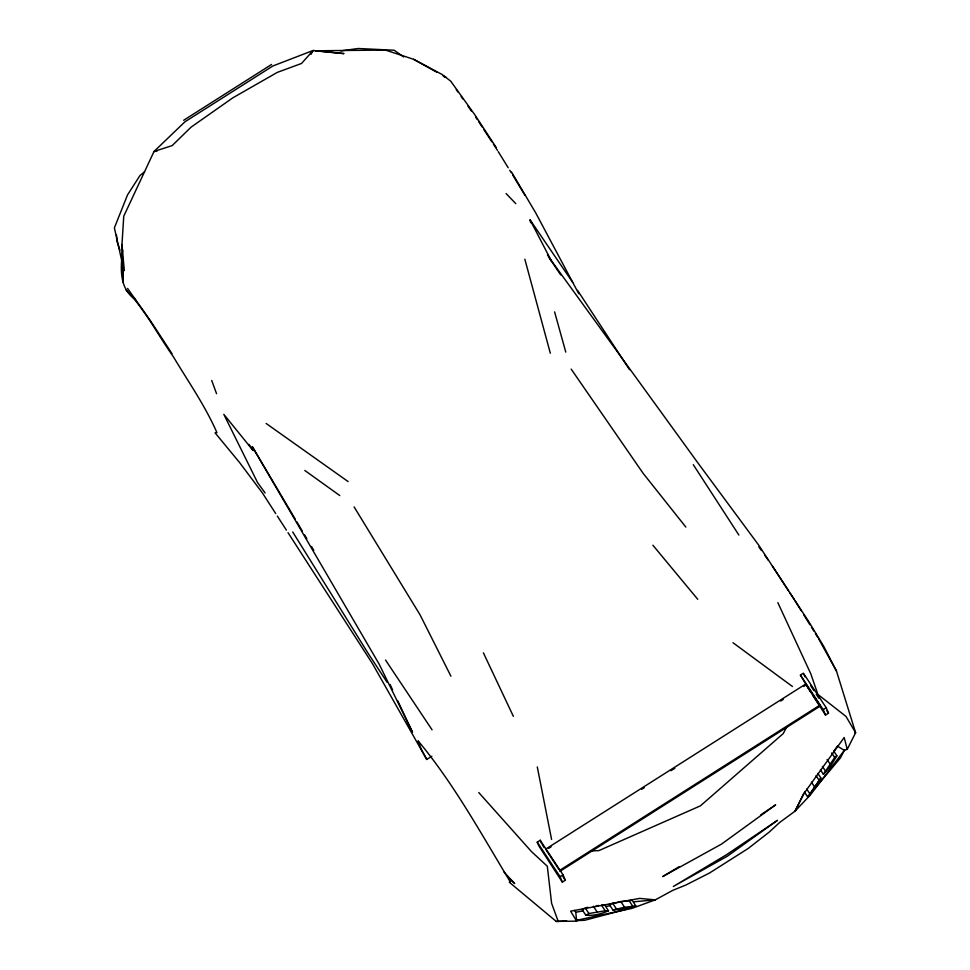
<?xml version="1.0" encoding="UTF-8"?>
<svg xmlns="http://www.w3.org/2000/svg" width="970" height="970" viewBox="0 0 970 970"><rect width="100%" height="100%" fill="white"/><g stroke="black" fill="none" stroke-linecap="round" stroke-linejoin="round"><path stroke-width="1.45" d="M122.705 250.114C120.535 267.865 118.789 288.466 135.57 299.621M431.832 756.248L426.739 759.474L421.125 748.876L418.094 740.825C454.069 783.99 481.472 834.297 510.39 882.045L509.286 882.227L556.222 921.415L576.665 921.148L575.768 912.261L574.398 910.345M122.923 269.066L123.069 282.185L121.965 244.476L123.76 216.201L154.024 151.478L184.943 121.796L272.885 65.972L313.104 50.476L343.998 53.605L315.25 50.792L385.429 50.064L413.62 59.303L442.162 74.52L450.711 81.153L474.56 114.411L496.349 147.707M833.897 751.289L836.867 755.824L830.381 766.445L823.397 774.327L820.426 769.78M576.701 920.275L631.773 908.441L655.32 899.857L672.622 890.424L685.911 885.004L709.603 872.964L748.258 848.423L769.161 832.139L779.674 822.463L795.085 811.126L810.18 795.17L844.312 750.368L847.246 749.349L855.613 732.714L836.479 671.058L818.547 638.648M804.954 791.641L795.085 811.126L803.196 794.551L844.179 737.503L847.246 749.349M786.609 727.088L783.263 733.562L700.401 805.852L598.902 850.605L591.506 850.945M844.591 749.943L840.444 757.934L814.291 789.144M310.958 54.381L313.104 50.476L301.537 63.462L277.311 72.386L232.897 97.788L191.078 127.143L172.187 145.585L154.024 151.478L156.873 151.259M817.892 773.466L820.862 778.001L809.659 794.927L807.683 796.928L804.712 792.393M823.397 774.327L834.673 757.497L836.867 755.824M807.683 796.928L820.862 778.001M833.97 750.901L837.437 746.124L844.312 750.368M144.627 171.738L139.959 175.546L127.519 194.934L114.387 227.853L122.729 264.98M760.832 814.788L775.648 804.845L721.462 844.13L662.655 876.589L679.242 866.634M183.645 120.292L271.576 64.456M537.247 842.142L540.217 840.262L563.061 874.831L565.328 880.251L562.357 882.142L538.762 845.755L537.247 842.142L560.09 876.722L562.357 882.142M810.859 692.471L800.408 675.071L803.378 673.18L826.222 707.76L828.489 713.168L825.506 715.06L812.496 694.981M548.547 848.435L551.093 846.822M641.655 789.325L644.201 787.713M670.985 770.701L674.817 768.276M780.668 701.067L783.226 699.443M803.633 686.493L806.179 684.869L820.111 706.16L559.933 871.351M559.557 870.442L819.735 705.251L805.803 683.971L545.625 849.162L558.732 869.193M560.09 876.722L563.061 874.831M825.506 715.06L823.251 709.652L826.222 707.76M584.17 908.417L582.109 909.545L585.819 915.219C593.495 915.922 601.485 913.898 608.481 910.781L604.771 905.095L601.473 905.095L605.195 910.769L608.481 910.781M585.819 915.219L588.923 913.534L605.195 910.769M635.884 906.016L624.328 908.89L612.931 910.018L609.221 904.343L620.836 901.566L632.161 900.33L635.884 906.016L624.547 907.241L612.931 910.018M625.504 909.472L584.716 920.287L575.719 920.639M587.929 907.314L585.201 907.859L588.923 913.534M575.768 912.261L583.006 910.878M606.177 906.453L610.506 905.628M596.077 905.847L598.769 905.471M340.822 50.901L358.16 48.5L394.159 50.234L403.666 56.939M633.64 901.797L655.32 899.857L639.654 898.39L570.615 911.182L576.665 921.148M556.222 921.415L566.722 921.003M854.594 732.665L855.613 732.714L845.986 716.418L817.904 694.447L810.871 673.992L777.843 602.637M443.181 76.157L445.957 77.188L444.03 76.448M413.62 59.303L436.815 72.216M266.144 423.466L348.109 481.569M304.81 470.474L339.791 495.561M732.968 642.722L792.441 686.493M509.395 878.723L514.73 883.573L504.012 872.103M125.748 289.581C144.785 309.175 157.407 334.153 173.109 356.354C188.168 381.489 205.167 405.715 216.928 432.656L215.025 432.778L239.541 462.508L262.567 493.184L275.71 513.567M506.097 193.563L515.81 203.664M478.743 792.526L531.354 851.454L547.31 866.246L551.603 903.325L558.259 921.5M652.883 545.225L697.733 599.29M685.838 527.074L643.098 473.287L571.172 369.097M127.579 288.442L150.192 320.355L171.981 353.65M265.101 492.978L257.547 482.539L223.827 414.348L253.134 450.589L248.999 444.381M456.288 89.664L457.901 91.956M461.15 96.551L462.86 98.964M467.989 106.227L471.42 111.065M758.855 546.874L761.401 550.487M764.796 555.301L768.191 560.126M530.602 222.676L530.093 219.899L572.736 282.415L578.811 293.801M560.684 274.922L549.347 257.923L697.272 462.059L758.491 544.849L809.077 622.146L823.87 646.614L836.479 671.058M385.539 660.073L432.074 729.84M800.408 675.071L823.251 709.652M387.03 682.189L368.285 653.598L292.71 531.984M772.435 566.14L788.574 590.803M790.186 593.264L794.224 599.436M475.688 117.115L477.301 119.577M478.925 122.05L482.151 126.973M483.763 129.446L491.838 141.778M493.451 144.239L497.489 150.411M577.574 290.382L629.53 369.679M831.702 752.962L834.673 757.497M827.095 759.449L830.065 763.984M822.427 766.409L825.397 770.956M816.049 775.66L819.019 780.207M811.441 782.147L814.412 786.694M806.773 789.119L809.744 793.666M628.936 900.427L632.646 906.101M620.836 901.566L624.547 907.241M612.664 903.191L616.374 908.866M593.373 906.235L597.083 911.909M810.58 685.572L813.842 690.591M816.279 694.35L818.716 698.121M826.852 710.658L828.489 713.168M542.545 845.125L544.17 847.635M562.891 876.48L565.328 880.251M693.295 464.678L738.873 535.052M277.347 516.113L286.38 530.117M288.017 532.675L372.577 663.856L426.739 759.474M547.468 254.88L551.506 261.148L530.093 219.899M795 600.697L801.281 610.821M803.633 614.616L809.914 624.741M811.49 627.263L813.842 631.058M815.406 633.592L817.771 637.387M498.253 151.647L508.207 167.762M509.747 170.247L511.275 172.721M512.803 175.194L524.879 195.225M354.111 506.91L420.083 614.883L450.929 676.211M511.602 172.151L535.707 212.879L572.736 282.415M295.304 519.229L252.248 446.552L379.112 664.062L412.529 732.314L397.761 700.861M296.844 521.824L302.228 530.917M304.531 534.809L306.835 538.702M311.455 546.486L313.759 550.378M483.387 652.834L513.372 716.345M390.061 684.444L392.632 689.912M819.735 705.251L820.111 706.16M803.875 674.38L804.882 676.793M540.217 840.262L541.733 843.864M211.715 380.458L216.552 393.674M119.953 250.236L117.103 241.627L116.473 234.91M550.317 353.189L524.843 259.22M554.597 311.891L565.777 352.086M537.295 766.955L551.578 839.414M121.965 244.476L124.33 270.618M122.184 256.153L122.341 261.027M777.394 820.402L727.209 856.28L673.313 886.483L726.287 854.861L777.394 820.402"/></g></svg>
